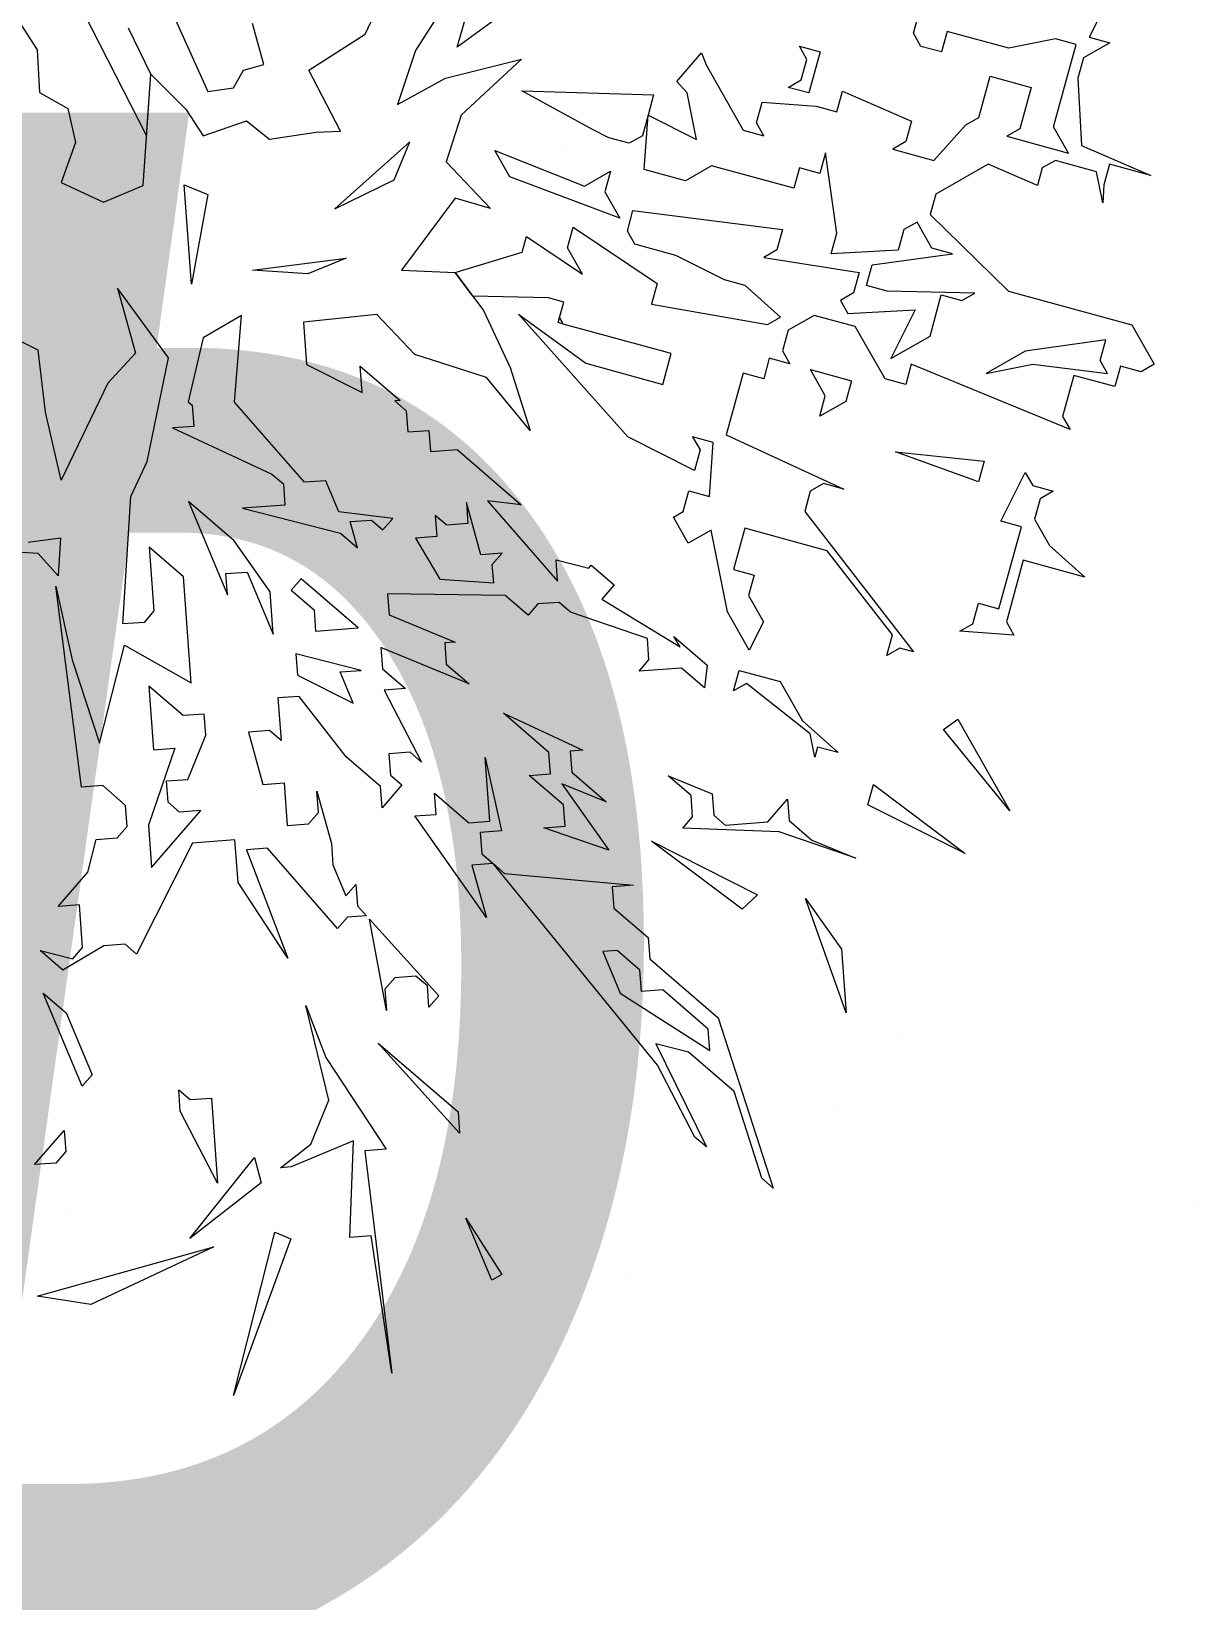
# Model space of a CAD drawing. Header units: millimetres. Extents: x -38151500 to -28914887, y -20564105 to -20349562.
# Drawn here: x -32292080 to -32291441, y -20504796 to -20503934 of the extents above; entities that cross this region are included whole.
import ezdxf
from ezdxf.xclip import XClip

# ---------------------------------------------------------------- set-up
doc = ezdxf.new("R2010")
doc.units = ezdxf.units.MM
doc.header["$MEASUREMENT"] = 0
doc.header["$XCLIPFRAME"] = 0
doc.layers.add('!!! ПОДОСНОВА', color=7, linetype='Continuous')
for name, color, linetype, lineweight in [('Новый_ГП_озеленение_газон_Ном._пера__74', 74, 'Continuous', 20), ('Новый_ГП_озеленение_кустарники_Ном._пера__10', 75, 'Continuous', 5), ('Чертеж_1_Новофедоровское_снт 28_07$0$tp_растительность_Ном._пера__253', 252, 'Continuous', 18)]:
    doc.layers.add(name, color=color, linetype=linetype, lineweight=lineweight)
doc.styles.add('РЎР“Р•РќР•Р\xa0РР\xa0_РЎРўРР›Р¬_1', font='arial.ttf', dxfattribs={"width": 0.75})
pattern_1 = [(37.5, (5813926.6, -7295.8), (-24.0004694, 734.119856), [0, -579.12, 0, -647.7, 0, -619.125]), (7.5, (5813926.6, -7295.8), (674.284925, 1075.23765), [0, -312.42, 0, -521.97, 0, -200.025]), (327.5, (5813458, -7295.8), (1186.488555, 2.155777), [0, -190.5, 0, -685.8, 0, -895.35]), (317.5, (5813458, -7295.8), (1145.334679, 334.393985), [0, -95.25, 0, -449.58, 0, -514.35])]

# ---------------------------------------------------------------- blocks, each defined once
blk = doc.blocks.new('Чертеж_5_1', base_point=(5813926.62, -7295.8))
at = {"layer": 'Чертеж_1_Новофедоровское_снт 28_07$0$tp_растительность_Ном._пера__253', "color": 252, "linetype": 'Continuous', "lineweight": 18, "insert": (-32292535.87, -20505000.09), "char_height": 1000, "attachment_point": 7, "style": 'РЎР“Р•РќР•Р\xa0РР\xa0_РЎРўРР›Р¬_1'}
blk.add_mtext('\\A1;{\\pql;\\fArial|b0|i1|c204|p0;\\W0.750000;Ф.С.}', dxfattribs=at)

msp = doc.modelspace()

# ---------------------------------------------------------------- hatches: boundary and pattern name
at = {"layer": 'Новый_ГП_озеленение_газон_Ном._пера__74', "linetype": 'Continuous', "lineweight": 20}
h = msp.add_hatch(dxfattribs=at)
h.set_pattern_fill('AR_SAND_0003', color=74, style=0, pattern_type=2)
h.set_pattern_definition(pattern_1)
h.paths.add_polyline_path([(-32293694.96, -20504663.52), (-32291903.63, -20505783.03), (-32281275.83, -20488776.26), (-32284827.17, -20486556.57), (-32286924.7, -20489954.85), (-32285213.47, -20491075.66)])
h = msp.add_hatch(dxfattribs=at)
h.set_pattern_fill('AR_SAND_0003', color=74, style=0, pattern_type=2)
h.set_pattern_definition(pattern_1)
h.paths.add_polyline_path([(-32295187.89, -20507055.27), (-32295891.42, -20508182.38), (-32271650.86, -20523609.99), (-32271472.77, -20523318.57), (-32262368.35, -20510904.18), (-32264459.18, -20509597.51, -0.318245), (-32269283.52, -20512515.76, -0.013645), (-32271797.63, -20512471.26, 0.258872), (-32276124, -20514421.77, -0.349376), (-32282189.52, -20515267.92, -0.172405), (-32287351.04, -20507894.33, -0.078029), (-32287587.46, -20504732.63, -0.266839), (-32285174.3, -20501040.41, -0.004124), (-32283066.91, -20500287.26, 0.304529), (-32282279.76, -20499281.03, -0.008248), (-32282381.92, -20498396.73), (-32285061.68, -20496722.07), (-32291058.51, -20506317.62), (-32290179.38, -20506867.03), (-32291662.99, -20509241.3)])

# ---------------------------------------------------------------- linework, layer by layer
at = {"layer": 'Новый_ГП_озеленение_кустарники_Ном._пера__10', "color": 75, "linetype": 'Continuous', "lineweight": 5}
for p, q in [((-32291846.46, -20503942.96), (-32291829.26, -20503881.81)), ((-32292059.16, -20503909.28), (-32292017.04, -20503991.54)), ((-32291896.95, -20503935.78), (-32291886.18, -20503912.58)), ((-32291486.19, -20503910.72), (-32291499.55, -20503937.38)), ((-32292091.74, -20503921.57), (-32292077.12, -20503944.41)), ((-32292003, -20503923.88), (-32291983.35, -20503967.31)), ((-32291855.98, -20503923.83), (-32291869.4, -20503944.73)), ((-32291822.41, -20503925.39), (-32291846.46, -20503942.96)), ((-32291596, -20503935.25), (-32291592.91, -20503923.97)), ((-32292014.73, -20503957.71), (-32292026.91, -20503932.52)), ((-32291952.61, -20503952.41), (-32291958.86, -20503929.86)), ((-32291577.53, -20503934.24), (-32291580.62, -20503945.52)), ((-32291543.68, -20503943.5), (-32291577.53, -20503934.24)), ((-32291927.89, -20503955.47), (-32291896.95, -20503935.78)), ((-32291654.5, -20503949.56), (-32291658.59, -20503942.38)), ((-32291658.59, -20503942.38), (-32291647.31, -20503945.47)), ((-32291591.9, -20503942.43), (-32291596, -20503935.25)), ((-32291580.62, -20503945.52), (-32291591.9, -20503942.43)), ((-32291518.02, -20503938.39), (-32291543.68, -20503943.5)), ((-32291519.09, -20503986.62), (-32291506.74, -20503941.48)), ((-32291506.74, -20503941.48), (-32291518.02, -20503938.39)), ((-32291488.27, -20503940.47), (-32291502.64, -20503948.67)), ((-32291499.55, -20503937.38), (-32291488.27, -20503940.47)), ((-32292077.12, -20503944.41), (-32292075.92, -20503967.74)), ((-32291869.4, -20503944.73), (-32291879.2, -20503974.34)), ((-32291852.85, -20503959.97), (-32291811.27, -20503949.47)), ((-32291811.27, -20503949.47), (-32291844.4, -20503980.27)), ((-32291725.87, -20503961.7), (-32291712.38, -20503946.04)), ((-32291712.38, -20503946.04), (-32291709.9, -20503952.6)), ((-32291657.58, -20503960.85), (-32291654.5, -20503949.56)), ((-32291647.31, -20503945.47), (-32291653.48, -20503968.03)), ((-32291502.64, -20503948.67), (-32291505.73, -20503959.95)), ((-32292018.91, -20504018.87), (-32292014.73, -20503957.71)), ((-32292017.04, -20503991.54), (-32292014.73, -20503957.71)), ((-32292014.73, -20503957.71), (-32291995.57, -20503976.83)), ((-32291969.32, -20503965.13), (-32291963.89, -20503955.53)), ((-32291963.89, -20503955.53), (-32291952.61, -20503952.41)), ((-32291910.5, -20503989.07), (-32291927.89, -20503955.47)), ((-32291879.2, -20503974.34), (-32291852.85, -20503959.97)), ((-32291709.9, -20503952.6), (-32291689.41, -20503988.52)), ((-32291664.77, -20503964.95), (-32291657.58, -20503960.85)), ((-32291560.13, -20503981.45), (-32291553.95, -20503958.88)), ((-32291553.95, -20503958.88), (-32291531.38, -20503965.06)), ((-32291505.73, -20503959.95), (-32291503.71, -20503996.89)), ((-32292075.92, -20503967.74), (-32292060.34, -20503976.56)), ((-32291983.35, -20503967.31), (-32291969.32, -20503965.13)), ((-32291772.18, -20503988.11), (-32291810.94, -20503966.8)), ((-32291810.94, -20503966.8), (-32291738.65, -20503968.99)), ((-32291738.65, -20503968.99), (-32291741.73, -20503980.27)), ((-32291720.18, -20503967.98), (-32291725.87, -20503961.7)), ((-32291715.07, -20503993.63), (-32291720.18, -20503967.98)), ((-32291653.48, -20503968.03), (-32291664.77, -20503964.95)), ((-32291638.1, -20503978.31), (-32291635.02, -20503967.02)), ((-32291635.02, -20503967.02), (-32291597.07, -20503983.47)), ((-32291531.38, -20503965.06), (-32291537.56, -20503987.63)), ((-32292060.34, -20503976.56), (-32292055.99, -20503995.17)), ((-32291995.57, -20503976.83), (-32291986.03, -20503991.58)), ((-32291682.23, -20503984.43), (-32291679.14, -20503973.14)), ((-32291679.14, -20503973.14), (-32291649.39, -20503975.22)), ((-32291649.39, -20503975.22), (-32291638.1, -20503978.31)), ((-32291986.03, -20503991.58), (-32291962.22, -20503983.37)), ((-32291962.22, -20503983.37), (-32291949.53, -20503993.4)), ((-32291844.4, -20503980.27), (-32291852.5, -20504005.76)), ((-32291741.73, -20503980.27), (-32291744.82, -20503991.56)), ((-32291743.81, -20504010.02), (-32291741.73, -20503980.27)), ((-32291741.73, -20503980.27), (-32291715.07, -20503993.63)), ((-32291678.13, -20503991.61), (-32291682.23, -20503984.43)), ((-32291597.07, -20503983.47), (-32291600.15, -20503994.76)), ((-32291584.77, -20504005.03), (-32291567.31, -20503985.55)), ((-32291567.31, -20503985.55), (-32291560.13, -20503981.45)), ((-32291510.89, -20504000.99), (-32291519.09, -20503986.62)), ((-32292055.99, -20503995.17), (-32292063.86, -20504017.16)), ((-32291949.53, -20503993.4), (-32291923.91, -20503989.54)), ((-32291923.91, -20503989.54), (-32291910.5, -20503989.07)), ((-32291872.52, -20503994.87), (-32291913.78, -20504031.73)), ((-32291881.09, -20504015.66), (-32291872.52, -20503994.87)), ((-32291763.29, -20503992.57), (-32291772.18, -20503988.11)), ((-32291752.01, -20503995.65), (-32291763.29, -20503992.57)), ((-32291744.82, -20503991.56), (-32291752.01, -20503995.65)), ((-32291689.41, -20503988.52), (-32291678.13, -20503991.61)), ((-32291600.15, -20503994.76), (-32291607.34, -20503998.85)), ((-32291537.56, -20503987.63), (-32291544.75, -20503991.72)), ((-32291544.75, -20503991.72), (-32291510.89, -20504000.99)), ((-32291817.69, -20504014.07), (-32291825.89, -20503999.69)), ((-32291825.89, -20503999.69), (-32291776.65, -20504019.23)), ((-32291644.28, -20504000.87), (-32291647.37, -20504012.16)), ((-32291638.16, -20504045), (-32291644.28, -20504000.87)), ((-32291607.34, -20503998.85), (-32291584.77, -20504005.03)), ((-32291503.71, -20503996.89), (-32291465.76, -20504013.34)), ((-32291852.5, -20504005.76), (-32291828.22, -20504031.39)), ((-32291776.65, -20504019.23), (-32291762.28, -20504011.03)), ((-32291762.28, -20504011.03), (-32291765.37, -20504022.32)), ((-32291721.24, -20504016.2), (-32291743.81, -20504010.02)), ((-32291706.87, -20504008), (-32291721.24, -20504016.2)), ((-32291661.74, -20504020.35), (-32291706.87, -20504008)), ((-32291658.65, -20504009.07), (-32291661.74, -20504020.35)), ((-32291647.37, -20504012.16), (-32291658.65, -20504009.07)), ((-32291555.02, -20504007.11), (-32291583.76, -20504023.5)), ((-32291527.91, -20504018.86), (-32291555.02, -20504007.11)), ((-32291525.27, -20504009.18), (-32291527.91, -20504018.86)), ((-32291518.08, -20504005.09), (-32291525.27, -20504009.18)), ((-32291495.51, -20504011.26), (-32291518.08, -20504005.09)), ((-32291492.11, -20504028.36), (-32291495.51, -20504011.26)), ((-32291488.33, -20504007.16), (-32291491.41, -20504018.45)), ((-32291465.76, -20504013.34), (-32291488.33, -20504007.16)), ((-32292063.86, -20504017.16), (-32292040.66, -20504027.93)), ((-32292040.66, -20504027.93), (-32292018.91, -20504018.87)), ((-32291992.41, -20504072.99), (-32291996.39, -20504018.38)), ((-32291996.39, -20504018.38), (-32291983.45, -20504023.71)), ((-32291913.78, -20504031.73), (-32291881.09, -20504015.66)), ((-32291757.17, -20504036.69), (-32291817.69, -20504014.07)), ((-32291491.41, -20504018.45), (-32291492.11, -20504028.36)), ((-32291983.45, -20504023.71), (-32291992.41, -20504072.99)), ((-32291847.56, -20504025.83), (-32291877.06, -20504065.33)), ((-32291828.22, -20504031.39), (-32291847.56, -20504025.83)), ((-32291765.37, -20504022.32), (-32291757.17, -20504036.69)), ((-32291583.76, -20504023.5), (-32291586.85, -20504034.78)), ((-32291753.07, -20504043.88), (-32291749.99, -20504032.59)), ((-32291749.99, -20504032.59), (-32291667.91, -20504042.92)), ((-32291586.85, -20504034.78), (-32291543.79, -20504076.89)), ((-32291810.8, -20504055.37), (-32291808.48, -20504046.91)), ((-32291808.48, -20504046.91), (-32291777.72, -20504067.45)), ((-32291785.92, -20504053.08), (-32291782.83, -20504041.8)), ((-32291782.83, -20504041.8), (-32291736.68, -20504072.62)), ((-32291748.98, -20504051.06), (-32291753.07, -20504043.88)), ((-32291667.91, -20504042.92), (-32291671, -20504054.21)), ((-32291641.25, -20504056.28), (-32291638.16, -20504045)), ((-32291601.22, -20504042.98), (-32291604.31, -20504054.26)), ((-32291594.04, -20504038.88), (-32291601.22, -20504042.98)), ((-32291585.84, -20504053.25), (-32291594.04, -20504038.88)), ((-32291847.57, -20504066.67), (-32291810.8, -20504055.37)), ((-32291777.72, -20504067.45), (-32291785.92, -20504053.08)), ((-32291726.41, -20504057.24), (-32291748.98, -20504051.06)), ((-32291671, -20504054.21), (-32291678.19, -20504058.3)), ((-32291604.31, -20504054.26), (-32291641.25, -20504056.28)), ((-32291574.56, -20504056.34), (-32291585.84, -20504053.25)), ((-32291958.88, -20504065.27), (-32291907.5, -20504058.65)), ((-32291907.5, -20504058.65), (-32291928.47, -20504067.38)), ((-32291699.74, -20504070.6), (-32291726.41, -20504057.24)), ((-32291678.19, -20504058.3), (-32291625.87, -20504066.56)), ((-32291621.77, -20504073.74), (-32291618.68, -20504062.46)), ((-32291618.68, -20504062.46), (-32291574.56, -20504056.34)), ((-32291928.47, -20504067.38), (-32291958.88, -20504065.27)), ((-32291877.06, -20504065.33), (-32291847.57, -20504066.67)), ((-32291837.99, -20504079.55), (-32291847.57, -20504066.67)), ((-32291847.57, -20504066.67), (-32291832.11, -20504087.46)), ((-32291736.68, -20504072.62), (-32291739.77, -20504083.9)), ((-32291688.46, -20504073.69), (-32291699.74, -20504070.6)), ((-32291625.87, -20504066.56), (-32291628.95, -20504077.84)), ((-32292005.02, -20504113.49), (-32292033.1, -20504075.27)), ((-32292033.1, -20504075.27), (-32292023.17, -20504110.83)), ((-32291796.46, -20504080.52), (-32291837.99, -20504079.55)), ((-32291787.99, -20504082.84), (-32291796.46, -20504080.52)), ((-32291668.98, -20504091.14), (-32291688.46, -20504073.69)), ((-32291628.95, -20504077.84), (-32291636.14, -20504081.94)), ((-32291610.48, -20504076.83), (-32291621.77, -20504073.74)), ((-32291562.26, -20504077.9), (-32291610.48, -20504076.83)), ((-32291586.91, -20504101.47), (-32291580.73, -20504078.91)), ((-32291580.73, -20504078.91), (-32291569.45, -20504081.99)), ((-32291569.45, -20504081.99), (-32291562.26, -20504077.9)), ((-32291543.79, -20504076.89), (-32291476.09, -20504095.41)), ((-32291890.72, -20504089.73), (-32291930.92, -20504093.87)), ((-32291869.7, -20504111.61), (-32291890.72, -20504089.73)), ((-32291832.11, -20504087.46), (-32291817.38, -20504118.76)), ((-32291752.91, -20504156.87), (-32291812.9, -20504089.45)), ((-32291812.9, -20504089.45), (-32291775.96, -20504116.45)), ((-32291790.31, -20504091.3), (-32291787.99, -20504082.84)), ((-32291739.77, -20504083.9), (-32291676.17, -20504095.24)), ((-32291650.51, -20504090.13), (-32291664.88, -20504098.33)), ((-32291627.94, -20504096.31), (-32291650.51, -20504090.13)), ((-32291636.14, -20504081.94), (-32291632.04, -20504089.12)), ((-32291632.04, -20504089.12), (-32291595.1, -20504087.1)), ((-32291595.1, -20504087.1), (-32291608.46, -20504113.77)), ((-32292076.58, -20504109.24), (-32292104.49, -20504095.33)), ((-32291964.88, -20504090.22), (-32291986.01, -20504102.47)), ((-32291968.73, -20504137.73), (-32291964.88, -20504090.22)), ((-32291930.92, -20504093.87), (-32291929.19, -20504117.2)), ((-32291791.08, -20504094.12), (-32291790.31, -20504091.3)), ((-32291788.26, -20504094.89), (-32291791.08, -20504094.12)), ((-32291788.26, -20504094.89), (-32291790.31, -20504091.3)), ((-32291790.31, -20504091.3), (-32291788.26, -20504094.89)), ((-32291729.02, -20504111.1), (-32291788.26, -20504094.89)), ((-32291676.17, -20504095.24), (-32291668.98, -20504091.14)), ((-32291664.88, -20504098.33), (-32291667.97, -20504109.61)), ((-32291611.55, -20504125.05), (-32291627.94, -20504096.31)), ((-32291476.09, -20504095.41), (-32291463.79, -20504116.97)), ((-32291986.01, -20504102.47), (-32291994.15, -20504137.65)), ((-32291608.46, -20504113.77), (-32291586.91, -20504101.47)), ((-32291490.46, -20504103.61), (-32291534.59, -20504109.73)), ((-32291493.55, -20504114.89), (-32291490.46, -20504103.61)), ((-32292072.61, -20504143.32), (-32292076.58, -20504109.24)), ((-32292023.17, -20504110.83), (-32292038.4, -20504127.38)), ((-32292016.68, -20504170.42), (-32292005.02, -20504113.49)), ((-32291830.43, -20504124.2), (-32291869.7, -20504111.61)), ((-32291733.65, -20504128.03), (-32291729.02, -20504111.1)), ((-32291675.15, -20504113.71), (-32291678.24, -20504125)), ((-32291663.87, -20504116.8), (-32291675.15, -20504113.71)), ((-32291667.97, -20504109.61), (-32291663.87, -20504116.8)), ((-32291534.59, -20504109.73), (-32291556.14, -20504122.02)), ((-32291489.45, -20504122.08), (-32291493.55, -20504114.89)), ((-32291929.19, -20504117.2), (-32291898.73, -20504132.55)), ((-32291898.73, -20504132.55), (-32291899.81, -20504117.96)), ((-32291899.81, -20504117.96), (-32291877.88, -20504136.87)), ((-32291806.4, -20504153.33), (-32291830.43, -20504124.2)), ((-32291817.38, -20504118.76), (-32291806.4, -20504153.33)), ((-32291775.96, -20504116.45), (-32291733.65, -20504128.03)), ((-32291689.53, -20504121.91), (-32291698.79, -20504155.76)), ((-32291678.24, -20504125), (-32291689.53, -20504121.91)), ((-32291644.39, -20504134.26), (-32291652.59, -20504119.89)), ((-32291652.59, -20504119.89), (-32291630.02, -20504126.06)), ((-32291597.18, -20504116.86), (-32291600.27, -20504128.14)), ((-32291510, -20504152.84), (-32291597.18, -20504116.86)), ((-32291556.14, -20504122.02), (-32291530.49, -20504116.91)), ((-32291530.49, -20504116.91), (-32291489.45, -20504122.08)), ((-32291507.92, -20504123.09), (-32291514.09, -20504145.66)), ((-32291485.35, -20504129.26), (-32291507.92, -20504123.09)), ((-32291482.26, -20504117.98), (-32291485.35, -20504129.26)), ((-32291470.98, -20504121.07), (-32291482.26, -20504117.98)), ((-32291463.79, -20504116.97), (-32291470.98, -20504121.07)), ((-32292038.4, -20504127.38), (-32292063.92, -20504180.54)), ((-32291630.02, -20504126.06), (-32291633.11, -20504137.35)), ((-32291600.27, -20504128.14), (-32291611.55, -20504125.05)), ((-32291994.15, -20504137.65), (-32291992.06, -20504139.45)), ((-32291992.06, -20504139.45), (-32291991.2, -20504151.12)), ((-32291930.28, -20504181.8), (-32291968.73, -20504137.73)), ((-32291877.88, -20504136.87), (-32291880.8, -20504137.08)), ((-32291880.8, -20504137.08), (-32291874.53, -20504142.49)), ((-32291647.48, -20504145.54), (-32291644.39, -20504134.26)), ((-32291633.11, -20504137.35), (-32291647.48, -20504145.54)), ((-32292063.92, -20504180.54), (-32292072.61, -20504143.32)), ((-32291874.53, -20504142.49), (-32291873.67, -20504154.15)), ((-32291514.09, -20504145.66), (-32291510, -20504152.84)), ((-32291991.2, -20504151.12), (-32292002.87, -20504151.98)), ((-32292002.87, -20504151.98), (-32291948.21, -20504177.27)), ((-32291873.67, -20504154.15), (-32291862, -20504153.29)), ((-32291862, -20504153.29), (-32291861.14, -20504164.96)), ((-32291716.25, -20504175.24), (-32291752.91, -20504156.87)), ((-32291705.97, -20504159.86), (-32291717.26, -20504156.77)), ((-32291717.26, -20504156.77), (-32291713.16, -20504163.96)), ((-32291698.79, -20504155.76), (-32291634.17, -20504185.57)), ((-32291861.14, -20504164.96), (-32291846.56, -20504163.88)), ((-32291846.56, -20504163.88), (-32291811.32, -20504194.26)), ((-32291713.16, -20504163.96), (-32291716.25, -20504175.24)), ((-32291708.05, -20504189.61), (-32291705.97, -20504159.86)), ((-32291560.3, -20504181.53), (-32291605.82, -20504165.02)), ((-32291605.82, -20504165.02), (-32291557.21, -20504170.24)), ((-32292025.75, -20504189.65), (-32292016.68, -20504170.42)), ((-32291557.21, -20504170.24), (-32291560.3, -20504181.53)), ((-32291948.21, -20504177.27), (-32291941.94, -20504182.67)), ((-32291941.94, -20504182.67), (-32291941.08, -20504194.33)), ((-32291918.61, -20504180.94), (-32291930.28, -20504181.8)), ((-32291911.48, -20504198.01), (-32291918.61, -20504180.94)), ((-32291645.46, -20504182.48), (-32291652.64, -20504186.58)), ((-32291634.17, -20504185.57), (-32291645.46, -20504182.48)), ((-32291548, -20504203.08), (-32291534.64, -20504176.42)), ((-32291534.64, -20504176.42), (-32291530.54, -20504183.6)), ((-32291530.54, -20504183.6), (-32291519.26, -20504186.69)), ((-32292030.1, -20504259.57), (-32292025.75, -20504189.65)), ((-32291968.95, -20504213.99), (-32291994.01, -20504192.39)), ((-32291994.01, -20504192.39), (-32291972.63, -20504243.59)), ((-32291833.49, -20504221.56), (-32291841.48, -20504192.83)), ((-32291841.48, -20504192.83), (-32291840.62, -20504204.49)), ((-32291811.32, -20504194.26), (-32291829.81, -20504191.96)), ((-32291829.81, -20504191.96), (-32291791.36, -20504236.04)), ((-32291722.42, -20504197.81), (-32291719.34, -20504186.52)), ((-32291719.34, -20504186.52), (-32291708.05, -20504189.61)), ((-32291652.64, -20504186.58), (-32291655.73, -20504197.86)), ((-32291526.45, -20504190.79), (-32291529.53, -20504202.07)), ((-32291519.26, -20504186.69), (-32291526.45, -20504190.79)), ((-32291941.08, -20504194.33), (-32291964.41, -20504196.06)), ((-32291964.41, -20504196.06), (-32291910.62, -20504209.67)), ((-32291881.88, -20504201.68), (-32291911.48, -20504198.01)), ((-32291887.28, -20504207.95), (-32291881.88, -20504201.68)), ((-32291852.28, -20504205.36), (-32291858.55, -20504199.96)), ((-32291858.55, -20504199.96), (-32291857.69, -20504211.62)), ((-32291727.81, -20504200.88), (-32291722.42, -20504197.81)), ((-32291719.62, -20504215.25), (-32291727.81, -20504200.88)), ((-32291655.73, -20504197.86), (-32291595.94, -20504274.87)), ((-32291529.53, -20504202.07), (-32291521.34, -20504216.45)), ((-32291910.62, -20504209.67), (-32291901.22, -20504217.78)), ((-32291905.22, -20504203.41), (-32291893.55, -20504202.55)), ((-32291901.22, -20504217.78), (-32291905.22, -20504203.41)), ((-32291893.55, -20504202.55), (-32291887.28, -20504207.95)), ((-32291840.62, -20504204.49), (-32291852.28, -20504205.36)), ((-32291707.04, -20504208.08), (-32291719.62, -20504215.25)), ((-32291698.1, -20504252.98), (-32291707.04, -20504208.08)), ((-32291688.57, -20504207.07), (-32291694.75, -20504229.64)), ((-32291643.44, -20504219.42), (-32291688.57, -20504207.07)), ((-32291549.07, -20504251.31), (-32291536.72, -20504206.17)), ((-32291536.72, -20504206.17), (-32291548, -20504203.08)), ((-32292082.09, -20504214.67), (-32292064.36, -20504212.2)), ((-32292064.36, -20504212.2), (-32292065.6, -20504233.22)), ((-32291996.82, -20504233.65), (-32292015.62, -20504217.45)), ((-32292015.62, -20504217.45), (-32292013.03, -20504252.45)), ((-32291949.29, -20504241.86), (-32291968.95, -20504213.99)), ((-32291857.69, -20504211.62), (-32291869.35, -20504212.49)), ((-32291869.35, -20504212.49), (-32291855.96, -20504234.96)), ((-32291607.57, -20504265.62), (-32291643.44, -20504219.42)), ((-32291521.34, -20504216.45), (-32291501.86, -20504233.9)), ((-32292076.59, -20504220.85), (-32292088.27, -20504220.17)), ((-32292065.6, -20504233.22), (-32292076.59, -20504220.85)), ((-32291821.82, -20504220.7), (-32291833.49, -20504221.56)), ((-32291827.22, -20504226.96), (-32291821.82, -20504220.7)), ((-32291826.48, -20504236.96), (-32291827.22, -20504226.96)), ((-32291791.36, -20504236.04), (-32291792.22, -20504224.37)), ((-32291792.22, -20504224.37), (-32291774.29, -20504228.91)), ((-32291774.29, -20504228.91), (-32291772.94, -20504227.35)), ((-32291772.94, -20504227.35), (-32291760.41, -20504238.15)), ((-32291535.71, -20504224.64), (-32291544.97, -20504258.49)), ((-32291501.86, -20504233.9), (-32291535.71, -20504224.64)), ((-32291992.51, -20504291.98), (-32291996.82, -20504233.65)), ((-32291973.49, -20504231.92), (-32291961.82, -20504231.06)), ((-32291972.63, -20504243.59), (-32291973.49, -20504231.92)), ((-32291961.82, -20504231.06), (-32291947.57, -20504265.2)), ((-32291932.22, -20504234.73), (-32291937.63, -20504241)), ((-32291900.9, -20504261.74), (-32291932.22, -20504234.73)), ((-32291855.96, -20504234.96), (-32291826.48, -20504236.96)), ((-32291694.75, -20504229.64), (-32291683.46, -20504232.72)), ((-32291683.46, -20504232.72), (-32291686.55, -20504244.01)), ((-32292052.79, -20504349.23), (-32292066.82, -20504238.83)), ((-32292066.82, -20504238.83), (-32292057.97, -20504279.23)), ((-32291947.57, -20504265.2), (-32291949.29, -20504241.86)), ((-32291937.63, -20504241), (-32291925.1, -20504251.8)), ((-32291820.1, -20504244.03), (-32291884.69, -20504242.95)), ((-32291884.69, -20504242.95), (-32291883.83, -20504254.61)), ((-32291807.57, -20504254.84), (-32291820.1, -20504244.03)), ((-32291760.41, -20504238.15), (-32291767.16, -20504245.98)), ((-32291686.55, -20504244.01), (-32291678.36, -20504258.38)), ((-32292013.03, -20504252.45), (-32292018.43, -20504258.71)), ((-32291925.1, -20504251.8), (-32291924.23, -20504263.47)), ((-32291802.16, -20504248.57), (-32291807.57, -20504254.84)), ((-32291790.5, -20504247.71), (-32291802.16, -20504248.57)), ((-32291784.23, -20504253.11), (-32291790.5, -20504247.71)), ((-32291742.1, -20504267.59), (-32291784.23, -20504253.11)), ((-32291767.16, -20504245.98), (-32291724.17, -20504272.13)), ((-32291686.15, -20504273.93), (-32291698.1, -20504252.98)), ((-32291563.44, -20504259.5), (-32291560.35, -20504248.22)), ((-32291560.35, -20504248.22), (-32291549.07, -20504251.31)), ((-32292018.43, -20504258.71), (-32292030.1, -20504259.57)), ((-32291924.23, -20504263.47), (-32291900.9, -20504261.74)), ((-32291883.83, -20504254.61), (-32291847.54, -20504269.52)), ((-32291678.36, -20504258.38), (-32291686.15, -20504273.93)), ((-32291570.63, -20504263.6), (-32291563.44, -20504259.5)), ((-32291544.97, -20504258.49), (-32291540.87, -20504265.68)), ((-32291847.54, -20504269.52), (-32291853.37, -20504269.96)), ((-32291853.37, -20504269.96), (-32291852.51, -20504281.62)), ((-32291741.24, -20504279.25), (-32291742.1, -20504267.59)), ((-32291724.17, -20504272.13), (-32291727.52, -20504266.51)), ((-32291727.52, -20504266.51), (-32291709.25, -20504282.26)), ((-32291610.65, -20504276.91), (-32291607.57, -20504265.62)), ((-32291540.87, -20504265.68), (-32291570.63, -20504263.6)), ((-32292057.97, -20504279.23), (-32292042.85, -20504325.04)), ((-32292042.85, -20504325.04), (-32292029.23, -20504271.24)), ((-32292029.23, -20504271.24), (-32291992.51, -20504291.98)), ((-32291899.17, -20504285.08), (-32291935.04, -20504276)), ((-32291935.04, -20504276), (-32291934.17, -20504287.67)), ((-32291839.98, -20504292.43), (-32291888.37, -20504272.55)), ((-32291888.37, -20504272.55), (-32291887.51, -20504284.21)), ((-32291746.64, -20504285.52), (-32291741.24, -20504279.25)), ((-32291603.47, -20504272.81), (-32291610.65, -20504276.91)), ((-32291595.94, -20504274.87), (-32291603.47, -20504272.81)), ((-32291934.17, -20504287.67), (-32291903.71, -20504303.01)), ((-32291910.84, -20504285.94), (-32291899.17, -20504285.08)), ((-32291903.71, -20504303.01), (-32291910.84, -20504285.94)), ((-32291887.51, -20504284.21), (-32291874.98, -20504295.02)), ((-32291852.51, -20504281.62), (-32291839.98, -20504292.43)), ((-32291723.31, -20504283.79), (-32291746.64, -20504285.52)), ((-32291710.78, -20504294.6), (-32291723.31, -20504283.79)), ((-32291709.25, -20504282.26), (-32291710.78, -20504294.6)), ((-32291694.8, -20504296.33), (-32291691.72, -20504285.05)), ((-32291691.72, -20504285.05), (-32291669.15, -20504291.22)), ((-32292015.84, -20504293.71), (-32292013.25, -20504328.71)), ((-32291997.04, -20504309.92), (-32292015.84, -20504293.71)), ((-32291874.98, -20504295.02), (-32291886.64, -20504295.88)), ((-32291886.64, -20504295.88), (-32291866.12, -20504335.42)), ((-32291687.62, -20504292.23), (-32291694.8, -20504296.33)), ((-32291652.76, -20504319.96), (-32291687.62, -20504292.23)), ((-32291669.15, -20504291.22), (-32291656.85, -20504312.78)), ((-32291933.31, -20504299.33), (-32291944.98, -20504300.2)), ((-32291944.98, -20504300.2), (-32291943.25, -20504323.53)), ((-32291907.39, -20504332.61), (-32291933.31, -20504299.33)), ((-32291985.38, -20504309.05), (-32291997.04, -20504309.92)), ((-32291984.51, -20504320.72), (-32291985.38, -20504309.05)), ((-32291796.12, -20504330.24), (-32291821.18, -20504308.63)), ((-32291821.18, -20504308.63), (-32291777.45, -20504328.86)), ((-32291656.85, -20504312.78), (-32291637.37, -20504330.24)), ((-32291579.49, -20504317.47), (-32291571.69, -20504311.82)), ((-32291571.69, -20504311.82), (-32291543.01, -20504362.12)), ((-32291994.45, -20504344.92), (-32291984.51, -20504320.72)), ((-32291949.51, -20504318.13), (-32291961.18, -20504318.99)), ((-32291961.18, -20504318.99), (-32291953.19, -20504347.73)), ((-32291943.25, -20504323.53), (-32291949.51, -20504318.13)), ((-32291650.2, -20504332.79), (-32291652.76, -20504319.96)), ((-32291543.01, -20504362.12), (-32291579.49, -20504317.47)), ((-32292001.58, -20504327.85), (-32292016.06, -20504369.98)), ((-32292013.25, -20504328.71), (-32292001.58, -20504327.85)), ((-32291872.39, -20504330.02), (-32291884.05, -20504330.88)), ((-32291884.05, -20504330.88), (-32291883.19, -20504342.55)), ((-32291866.12, -20504335.42), (-32291872.39, -20504330.02)), ((-32291795.26, -20504341.9), (-32291796.12, -20504330.24)), ((-32291777.45, -20504328.86), (-32291784.45, -20504329.37)), ((-32291784.45, -20504329.37), (-32291783.59, -20504341.04)), ((-32291648.66, -20504327.15), (-32291650.2, -20504332.79)), ((-32291637.37, -20504330.24), (-32291648.66, -20504327.15)), ((-32291888.59, -20504348.81), (-32291907.39, -20504332.61)), ((-32291828.53, -20504367.83), (-32291831.12, -20504332.83)), ((-32291831.12, -20504332.83), (-32291822.27, -20504373.23)), ((-32292041.12, -20504348.37), (-32292052.79, -20504349.23)), ((-32292028.59, -20504359.17), (-32292041.12, -20504348.37)), ((-32292006.12, -20504345.78), (-32291994.45, -20504344.92)), ((-32292005.26, -20504357.45), (-32292006.12, -20504345.78)), ((-32291953.19, -20504347.73), (-32291941.52, -20504346.86)), ((-32291941.52, -20504346.86), (-32291939.8, -20504370.2)), ((-32291876.92, -20504347.95), (-32291887.73, -20504360.48)), ((-32291883.19, -20504342.55), (-32291876.92, -20504347.95)), ((-32291806.92, -20504342.77), (-32291795.26, -20504341.9)), ((-32291788.13, -20504358.97), (-32291806.92, -20504342.77)), ((-32291764.8, -20504357.25), (-32291788.99, -20504347.31)), ((-32291788.99, -20504347.31), (-32291763.29, -20504383.75)), ((-32291783.59, -20504341.04), (-32291764.8, -20504357.25)), ((-32291718.13, -20504353.79), (-32291730.66, -20504342.99)), ((-32291730.66, -20504342.99), (-32291706.46, -20504352.93)), ((-32291620.98, -20504358.98), (-32291617.89, -20504347.7)), ((-32291617.89, -20504347.7), (-32291567.65, -20504385.7)), ((-32291922.73, -20504363.07), (-32291923.59, -20504351.4)), ((-32291923.59, -20504351.4), (-32291915.6, -20504380.14)), ((-32291887.73, -20504360.48), (-32291888.59, -20504348.81)), ((-32291858.13, -20504364.15), (-32291858.99, -20504352.49)), ((-32291858.99, -20504352.49), (-32291840.2, -20504368.69)), ((-32291717.27, -20504365.46), (-32291718.13, -20504353.79)), ((-32291706.46, -20504352.93), (-32291705.6, -20504364.6)), ((-32291676, -20504368.27), (-32291665.2, -20504355.74)), ((-32291665.2, -20504355.74), (-32291664.33, -20504367.41)), ((-32292027.73, -20504370.84), (-32292028.59, -20504359.17)), ((-32292014.33, -20504393.31), (-32291987.33, -20504361.98)), ((-32291998.99, -20504362.85), (-32292005.26, -20504357.45)), ((-32291987.33, -20504361.98), (-32291998.99, -20504362.85)), ((-32291928.13, -20504369.33), (-32291922.73, -20504363.07)), ((-32291869.8, -20504365.02), (-32291858.13, -20504364.15)), ((-32291830.48, -20504420.76), (-32291869.8, -20504365.02)), ((-32291787.27, -20504370.64), (-32291788.13, -20504358.97)), ((-32291722.67, -20504371.72), (-32291717.27, -20504365.46)), ((-32291705.6, -20504364.6), (-32291699.33, -20504370)), ((-32291567.65, -20504385.7), (-32291620.98, -20504358.98)), ((-32292033.13, -20504377.1), (-32292027.73, -20504370.84)), ((-32292016.06, -20504369.98), (-32292014.33, -20504393.31)), ((-32291939.8, -20504370.2), (-32291928.13, -20504369.33)), ((-32291840.2, -20504368.69), (-32291828.53, -20504367.83)), ((-32291822.27, -20504373.23), (-32291833.93, -20504374.09)), ((-32291833.93, -20504374.09), (-32291833.07, -20504385.76)), ((-32291798.93, -20504371.5), (-32291787.27, -20504370.64)), ((-32291763.29, -20504383.75), (-32291798.93, -20504371.5)), ((-32291669.74, -20504373.67), (-32291722.67, -20504371.72)), ((-32291699.33, -20504370), (-32291676, -20504368.27)), ((-32291627.61, -20504388.15), (-32291669.74, -20504373.67)), ((-32291664.33, -20504367.41), (-32291651.8, -20504378.21)), ((-32292049.33, -20504395.9), (-32292044.8, -20504377.97)), ((-32292044.8, -20504377.97), (-32292033.13, -20504377.1)), ((-32291991.86, -20504379.92), (-32292022.55, -20504440.84)), ((-32291968.53, -20504378.19), (-32291991.86, -20504379.92)), ((-32291966.8, -20504401.52), (-32291968.53, -20504378.19)), ((-32291950.6, -20504382.73), (-32291962.27, -20504383.59)), ((-32291912.15, -20504426.8), (-32291950.6, -20504382.73)), ((-32291915.6, -20504380.14), (-32291914.74, -20504391.8)), ((-32291690.05, -20504416.23), (-32291739.74, -20504378.85)), ((-32291739.74, -20504378.85), (-32291681.71, -20504408.26)), ((-32291651.8, -20504378.21), (-32291627.61, -20504388.15)), ((-32291962.27, -20504383.59), (-32291939.5, -20504443.11)), ((-32291826.8, -20504391.16), (-32291838.47, -20504392.02)), ((-32291833.07, -20504385.76), (-32291826.8, -20504391.16)), ((-32291826.8, -20504391.16), (-32291820.54, -20504396.56)), ((-32291736.5, -20504501.78), (-32291826.8, -20504391.16)), ((-32292065.54, -20504414.69), (-32292049.33, -20504395.9)), ((-32291914.74, -20504391.8), (-32291907.61, -20504408.87)), ((-32291838.47, -20504392.02), (-32291830.48, -20504420.76)), ((-32291820.54, -20504396.56), (-32291749.68, -20504403.05)), ((-32291939.5, -20504443.11), (-32291966.8, -20504401.52)), ((-32291907.61, -20504408.87), (-32291902.21, -20504402.61)), ((-32291902.21, -20504402.61), (-32291901.34, -20504414.27)), ((-32291749.68, -20504403.05), (-32291761.34, -20504403.91)), ((-32291761.34, -20504403.91), (-32291760.48, -20504415.58)), ((-32291681.71, -20504408.26), (-32291690.05, -20504416.23)), ((-32292053.87, -20504413.83), (-32292065.54, -20504414.69)), ((-32292052.15, -20504437.16), (-32292053.87, -20504413.83)), ((-32291901.34, -20504414.27), (-32291896.37, -20504419.77)), ((-32291760.48, -20504415.58), (-32291741.68, -20504431.78)), ((-32291632.96, -20504473.11), (-32291655.21, -20504410.24)), ((-32291655.21, -20504410.24), (-32291635.55, -20504438.11)), ((-32291906.74, -20504420.54), (-32291912.15, -20504426.8)), ((-32291896.37, -20504419.77), (-32291906.74, -20504420.54)), ((-32291885.36, -20504471.74), (-32291894.72, -20504421.6)), ((-32291894.72, -20504421.6), (-32291856.62, -20504463.75)), ((-32291741.68, -20504431.78), (-32291740.82, -20504443.45)), ((-32292062.95, -20504449.69), (-32292075.48, -20504438.89)), ((-32292075.48, -20504438.89), (-32292057.55, -20504443.43)), ((-32292040.48, -20504436.3), (-32292062.95, -20504449.69)), ((-32292057.55, -20504443.43), (-32292052.15, -20504437.16)), ((-32292028.81, -20504435.44), (-32292040.48, -20504436.3)), ((-32292022.55, -20504440.84), (-32292028.81, -20504435.44)), ((-32291758.75, -20504438.91), (-32291766.53, -20504439.49)), ((-32291766.53, -20504439.49), (-32291757.03, -20504462.25)), ((-32291746.22, -20504449.72), (-32291758.75, -20504438.91)), ((-32291740.82, -20504443.45), (-32291703.23, -20504475.86)), ((-32291635.55, -20504438.11), (-32291632.96, -20504473.11)), ((-32291745.36, -20504461.38), (-32291746.22, -20504449.72)), ((-32291880.82, -20504453.81), (-32291886.22, -20504460.08)), ((-32291886.22, -20504460.08), (-32291885.36, -20504471.74)), ((-32291869.15, -20504452.95), (-32291880.82, -20504453.81)), ((-32291862.89, -20504458.35), (-32291869.15, -20504452.95)), ((-32291862.03, -20504470.02), (-32291862.89, -20504458.35)), ((-32291733.69, -20504460.52), (-32291745.36, -20504461.38)), ((-32291708.63, -20504482.13), (-32291733.69, -20504460.52)), ((-32292052.37, -20504513.43), (-32292073.75, -20504462.22)), ((-32292073.75, -20504462.22), (-32292061.22, -20504473.03)), ((-32291916.9, -20504521), (-32291929.54, -20504469.15)), ((-32291929.54, -20504469.15), (-32291918.63, -20504497.67)), ((-32291856.62, -20504463.75), (-32291862.03, -20504470.02)), ((-32291757.03, -20504462.25), (-32291707.77, -20504493.79)), ((-32292061.22, -20504473.03), (-32292046.97, -20504507.16)), ((-32291703.23, -20504475.86), (-32291672.94, -20504569.36)), ((-32291707.77, -20504493.79), (-32291708.63, -20504482.13)), ((-32291845.18, -20504539.15), (-32291889.9, -20504489.67)), ((-32291889.9, -20504489.67), (-32291846.04, -20504527.49)), ((-32291719.43, -20504494.66), (-32291737.37, -20504490.12)), ((-32291737.37, -20504490.12), (-32291709.72, -20504546.72)), ((-32291694.37, -20504516.26), (-32291719.43, -20504494.66)), ((-32291918.63, -20504497.67), (-32291885.58, -20504548.01)), ((-32291715.98, -20504541.32), (-32291736.5, -20504501.78)), ((-32292046.97, -20504507.16), (-32292052.37, -20504513.43)), ((-32291998.57, -20504527.04), (-32291999.43, -20504515.38)), ((-32291999.43, -20504515.38), (-32291993.17, -20504520.78)), ((-32291993.17, -20504520.78), (-32291981.5, -20504519.92)), ((-32291981.5, -20504519.92), (-32291978.05, -20504566.58)), ((-32291926.84, -20504545.2), (-32291916.9, -20504521)), ((-32291679.21, -20504563.96), (-32291694.37, -20504516.26)), ((-32291978.05, -20504566.58), (-32291998.57, -20504527.04)), ((-32291846.04, -20504527.49), (-32291845.18, -20504539.15)), ((-32292078.51, -20504556.42), (-32292062.31, -20504537.63)), ((-32292062.31, -20504537.63), (-32292061.44, -20504549.29)), ((-32291943.48, -20504558.16), (-32291926.84, -20504545.2)), ((-32291903.51, -20504543.47), (-32291937.65, -20504557.73)), ((-32291905.46, -20504596.4), (-32291903.51, -20504543.47)), ((-32291709.72, -20504546.72), (-32291715.98, -20504541.32)), ((-32292061.44, -20504549.29), (-32292066.84, -20504555.56)), ((-32291993.39, -20504597.04), (-32291957.89, -20504552.47)), ((-32291957.89, -20504552.47), (-32291954.19, -20504566.5)), ((-32291885.58, -20504548.01), (-32291897.25, -20504548.87)), ((-32291897.25, -20504548.87), (-32291882.35, -20504670.94)), ((-32292066.84, -20504555.56), (-32292078.51, -20504556.42)), ((-32291937.65, -20504557.73), (-32291943.48, -20504558.16)), ((-32291672.94, -20504569.36), (-32291679.21, -20504563.96)), ((-32291954.19, -20504566.5), (-32291993.39, -20504597.04)), ((-32291827.47, -20504619.96), (-32291841.72, -20504585.82)), ((-32291841.72, -20504585.82), (-32291822.02, -20504616.81)), ((-32291969.42, -20504683.25), (-32291946.72, -20504593.59)), ((-32291937.88, -20504597.17), (-32291969.42, -20504683.25)), ((-32291946.72, -20504593.59), (-32291937.88, -20504597.17)), ((-32291893.79, -20504595.54), (-32291905.46, -20504596.4)), ((-32291882.35, -20504670.94), (-32291893.79, -20504595.54)), ((-32292077.06, -20504628.71), (-32291980.15, -20504601.59)), ((-32291980.15, -20504601.59), (-32292047.57, -20504633.17)), ((-32291822.02, -20504616.81), (-32291827.47, -20504619.96)), ((-32292047.57, -20504633.17), (-32292077.06, -20504628.71))]:
    msp.add_line(p, q, dxfattribs=at)

# ---------------------------------------------------------------- block references
at = {"layer": '!!! ПОДОСНОВА', "color": 252, "linetype": 'Continuous', "lineweight": 40}
ref = msp.add_blockref('Чертеж_5_1', (5813926.62, -7295.8), dxfattribs=at)
XClip(ref).set_block_clipping_path([(-32342847.3118521906, -20426134.2498699203), (-32342847.3118521906, -20517391.6082299612), (-32320266.7422028184, -20517391.6082299612), (-32314873.6045184806, -20528511.4797440507), (-32229507.7408887595, -20528511.4797440507), (-32229507.7408887595, -20426017.5390227698)])

doc.saveas('drawing.dxf')
